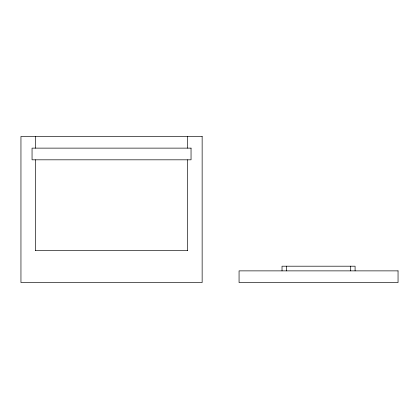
<?xml version="1.0" encoding="UTF-8"?>
<svg xmlns="http://www.w3.org/2000/svg" width="419" height="419" viewBox="0 0 419 419"><rect width="100%" height="100%" fill="white"/><g stroke="black" fill="none" stroke-linecap="round" stroke-linejoin="round"><path stroke-width="0.63" d="M35.563 250.415L187.534 250.415M355.087 270.873L355.087 266.196L282.024 266.196L282.024 270.873M350.703 266.196L350.703 270.873M286.407 266.196L286.407 270.873M187.534 136.437L187.534 148.127M187.534 159.817L187.534 250.651M35.563 136.437L35.563 148.127M35.563 159.817L35.563 250.651M202.147 136.437L20.95 136.437L20.95 282.563L202.147 282.563L202.147 136.437M191.043 148.127L32.054 148.127L32.054 159.817L191.043 159.817L191.043 148.127M398.05 270.873L239.066 270.873L239.066 282.563L398.05 282.563L398.05 270.873"/></g></svg>
